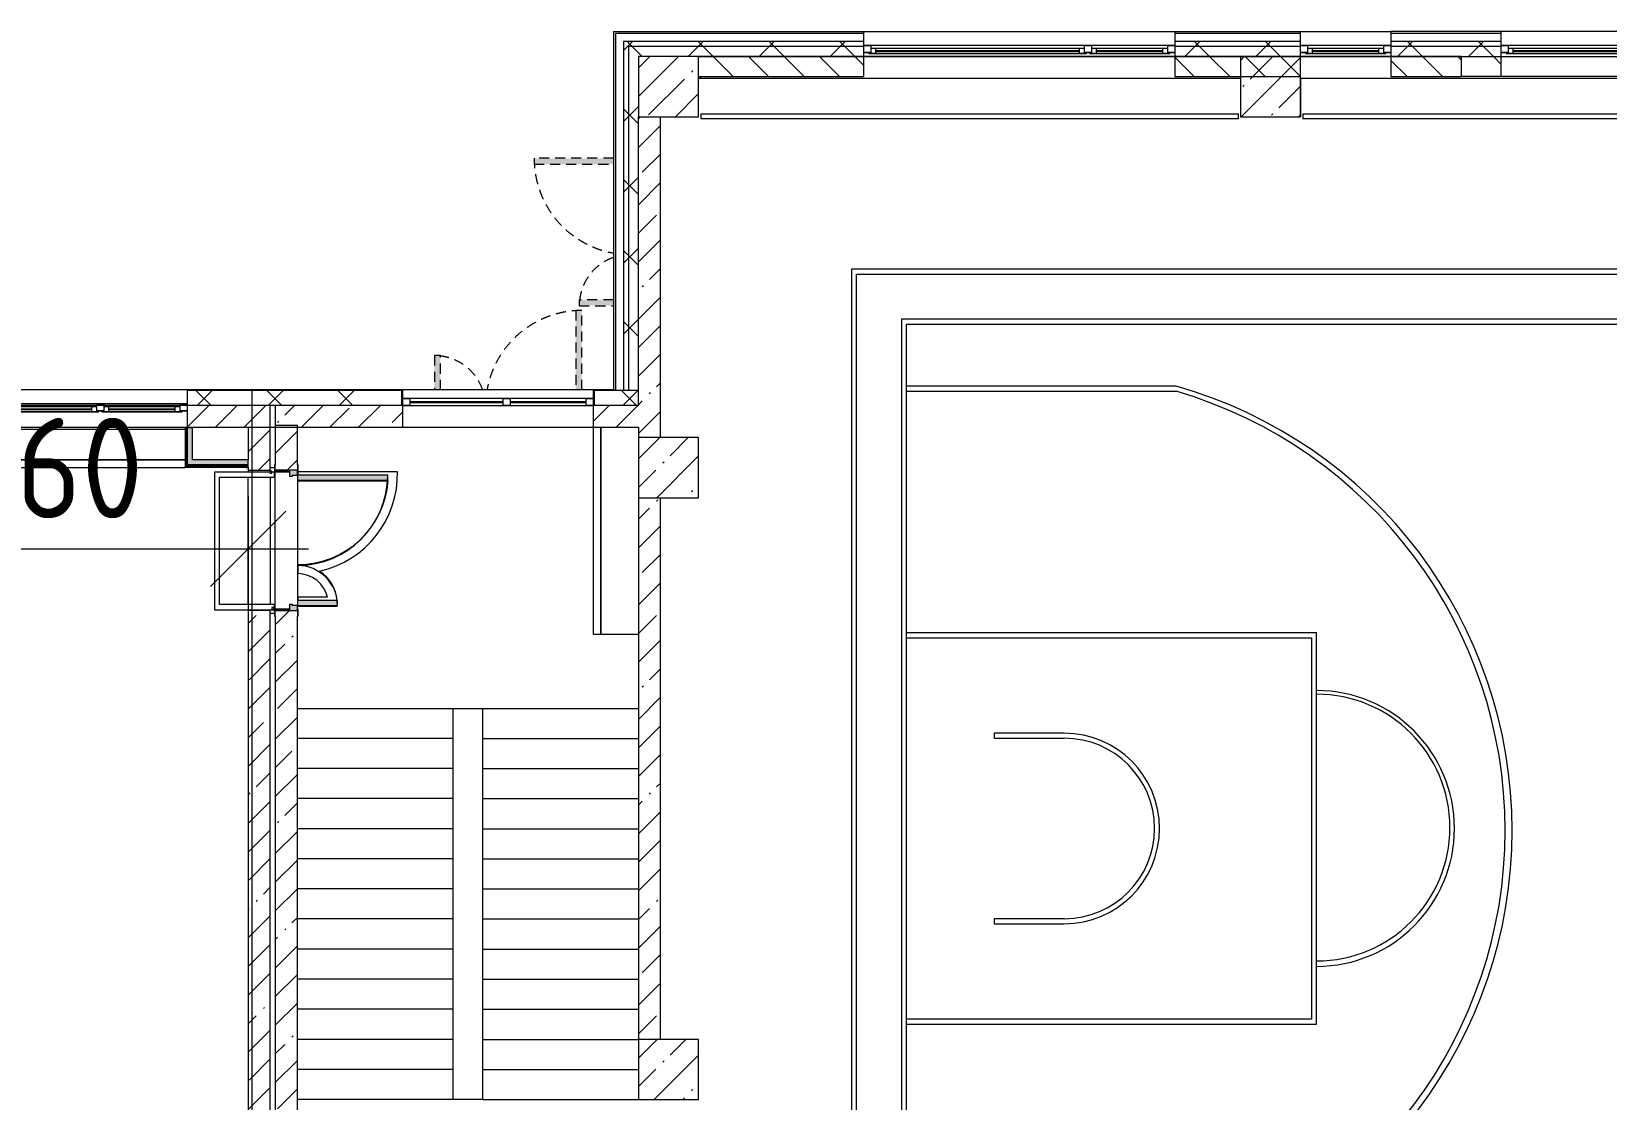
# Model space of a CAD drawing. Header units: millimetres. Extents: x 81609 to 272668, y -8553 to 29000.
# Drawn here: x 181767 to 197468, y 16700 to 27350 of the extents above; entities that cross this region are included whole.
import ezdxf

# ---------------------------------------------------------------- set-up
doc = ezdxf.new("R2010")
doc.units = ezdxf.units.MM
doc.linetypes.add('200_ШТРИХ__ш1_п0_6_', pattern=[160, 100, -60])
for name, color, linetype, lineweight in [('A-ANNO-DIMS', 7, 'Continuous', 9), ('A-ANNO-DIMS-500', 7, 'Continuous', 9), ('A-DETL-MBND-1', 7, '200_ШТРИХ__ш1_п0_6_', 9), ('A-GLAZ-3', 7, 'Continuous', 5), ('A-WALL', 7, 'Continuous', 9), ('A-WALL-2', 7, 'Continuous', 5), ('I-WALL-3', 7, 'Continuous', 5), ('S-COLS-1', 7, 'Continuous', 5), ('S-STRS-2', 7, 'Continuous', 5), ('Оси', 7, 'Continuous', 9)]:
    doc.layers.add(name, color=color, linetype=linetype, lineweight=lineweight)
for name, color, linetype, lineweight, true_color in [('A-DOOR-4', 7, 'Continuous', 5, 0xe2e2e2), ('A-DOOR-5', 7, 'Continuous', 5, 0xaaaaaa), ('A-DOOR-FRAM-2', 7, 'Continuous', 5, 0xe2e2e2), ('A-DOOR-FRAM-4', 7, 'Continuous', 5, 0xaaaaaa), ('A-FLOR-1', 7, 'Continuous', 5, 0xaaaaaa), ('I-WALL-2', 7, 'Continuous', 9, 0xe7e7e7)]:
    doc.layers.add(name, color=color, linetype=linetype, lineweight=lineweight, true_color=true_color)
doc.styles.add('ISOCPEUR_1', font='isocpeur.ttf', dxfattribs={"width": 0.9, "height": 1000})
doc.dimstyles.new('ISO-2_0_0_9К_Средний_округл2', dxfattribs={"dimscale": 304.8, "dimtxt": 995.981176, "dimasz": 2.46063, "dimexe": 1.968504, "dimexo": 0, "dimgap": 0, "dimtad": 1, "dimdec": 0, "dimrnd": 10, "dimzin": 0, "dimdsep": 46, "dimtxsty": 'ISOCPEUR_1', "dimblk1": 'OBLIQUE', "dimblk2": 'OBLIQUE', "dimsah": 1, "dimcen": 0.09, "dimdle": 1.968504, "dimazin": 0, "dimtfac": 1, "dimtdec": 4, "dimtix": 1, "dimtmove": 0, "dimatfit": 3, "dimfxl": 1, "dimtvp": 1, "dimtolj": 1, "dimtzin": 0, "dimarcsym": 2})
pattern_1 = [(45, (145658, 0), (-285.123, 285.123), []), (45, (145943.1, 0), (-285.123, 285.123), [504.031, -100.806, 16.764, -84.042])]
pattern_2 = [(45, (145658, 0), (-353.5534, 353.5534), []), (135, (145658, 0), (-353.5534, -353.5534), [])]
pattern_3 = [(45, (145658, 0), (-530.33, 530.33), []), (135, (145658, 0), (-530.33, -530.33), [])]

# ---------------------------------------------------------------- blocks, each defined once
blk = doc.blocks.new('BSC_Колонна _Прямоугольная - 600х600-V218-2_9_3_птичка')
at = {"layer": 'S-COLS-1'}
h = blk.add_hatch(dxfattribs=at)
h.set_pattern_fill('FP_82', color=256, style=0, pattern_type=2)
h.set_pattern_definition([(45, (-42460, -26800), (-285.123, 285.123), []), (45, (-42174.88, -26800), (-285.123, 285.123), [504.031, -100.806, 16.764, -84.042])])
h.paths.add_polyline_path([(-300, -300), (300, -300), (300, 300), (-300, 300)])
for p, q in [((300, 300), (-300, 300)), ((-300, 300), (-300, -300)), ((300, -300), (300, 300)), ((-300, -300), (300, -300))]:
    blk.add_line(p, q, dxfattribs=at)
blk = doc.blocks.new('BSC_Колонна _Прямоугольная - 600х600-V231-2_9_3_птичка')
at = {"layer": 'S-COLS-1'}
h = blk.add_hatch(dxfattribs=at)
h.set_pattern_fill('FP_92', color=256, style=0, pattern_type=2)
h.set_pattern_definition([(45, (-42460, -17000), (-285.123, 285.123), []), (45, (-42174.88, -17000), (-285.123, 285.123), [504.031, -100.806, 16.764, -84.042])])
h.paths.add_polyline_path([(-300, -300), (300, -300), (300, 300), (-300, 300)])
for p, q in [((300, 300), (-300, 300)), ((-300, 300), (-300, -300)), ((300, -300), (300, 300)), ((-300, -300), (300, -300))]:
    blk.add_line(p, q, dxfattribs=at)
blk = doc.blocks.new('BSC_Колонна _Прямоугольная - 600х600-V232-2_9_3_птичка')
at = {"layer": 'S-COLS-1'}
h = blk.add_hatch(dxfattribs=at)
h.set_pattern_fill('FP_93', color=256, style=0, pattern_type=2)
h.set_pattern_definition([(45, (-42460, -23000), (-285.123, 285.123), []), (45, (-42174.88, -23000), (-285.123, 285.123), [504.031, -100.806, 16.764, -84.042])])
h.paths.add_polyline_path([(-300, -300), (300, -300), (300, 300), (-300, 300), (-300, -210)])
for p, q in [((300, 300), (-300, 300)), ((-300, 300), (-300, -300)), ((300, -300), (300, 300)), ((-300, -300), (300, -300))]:
    blk.add_line(p, q, dxfattribs=at)
blk = doc.blocks.new('120_Окно_СКБ_2Ст - 120_Окно_СКБ_2Ст 3100х2500 _мал_створка слева_ 2-19089248-2_9_3_птичка')
at = {"layer": 'A-GLAZ-3'}
for p, q in [((-1550, -75), (-1550, -5)), ((-1550, -5), (-1480, -5)), ((1550, -5), (-1550, -5)), ((-1480, -75), (-1550, -75)), ((-1550, -75), (-1500, -75)), ((-1480, -75), (-1500, -75)), ((-1500, -75), (-1500, -85)), ((-1500, -85), (670, -85)), ((670, -85), (-1500, -85)), ((-1480, -5), (-1480, -75)), ((650, -35), (-1480, -35)), ((-1480, -35), (-1480, -75)), ((-1430, -85), (-1430, -35)), ((-1430, -55), (600, -55)), ((600, -65), (-1430, -65)), ((600, -85), (600, -35)), ((650, -75), (650, -5)), ((650, -5), (720, -5)), ((650, -75), (650, -35)), ((720, -75), (650, -75)), ((670, -75), (650, -75)), ((670, -75), (700, -75)), ((670, -85), (670, -75)), ((720, -75), (700, -75)), ((700, -75), (700, -85)), ((700, -85), (1500, -85)), ((1500, -85), (700, -85)), ((720, -5), (720, -75)), ((1480, -35), (720, -35)), ((720, -35), (720, -75)), ((770, -85), (770, -35)), ((770, -55), (1430, -55)), ((1430, -65), (770, -65)), ((1430, -85), (1430, -35)), ((1480, -75), (1480, -5)), ((1480, -5), (1550, -5)), ((1480, -75), (1480, -35)), ((1550, -75), (1480, -75)), ((1500, -75), (1480, -75)), ((1500, -75), (1550, -75)), ((1500, -85), (1500, -75)), ((1550, -5), (1550, -75))]:
    blk.add_line(p, q, dxfattribs=at)
blk = doc.blocks.new('120_Окно_СКБ_1Ст - 120_Окно_СКБ_1Ст 900х2500_h_-19906774-2_9_3_птичка')
at = {"layer": 'A-GLAZ-3'}
for p, q in [((-450, -75), (-450, -5)), ((-450, -5), (-380, -5)), ((450, -5), (-450, -5)), ((-380, -75), (-450, -75)), ((-450, -75), (-400, -75)), ((-380, -75), (-400, -75)), ((-400, -75), (-400, -85)), ((-400, -85), (400, -85)), ((400, -85), (-400, -85)), ((-380, -5), (-380, -75)), ((380, -35), (-380, -35)), ((-380, -35), (-380, -75)), ((-330, -85), (-330, -35)), ((-330, -55), (330, -55)), ((330, -65), (-330, -65)), ((330, -85), (330, -35)), ((380, -75), (380, -5)), ((380, -5), (450, -5)), ((380, -75), (380, -35)), ((450, -75), (380, -75)), ((400, -75), (380, -75)), ((400, -75), (450, -75)), ((400, -85), (400, -75)), ((450, -5), (450, -75))]:
    blk.add_line(p, q, dxfattribs=at)
blk = doc.blocks.new('120_Окно_СКБ_2Ст - 120_Окно_СКБ_2Ст 3100х2500 _мал_створка слева_ 2-22446355-2_9_3_птичка')
at = {"layer": 'A-GLAZ-3'}
for p, q in [((-1550, -127), (-1550, -57)), ((-1550, -57), (-1480, -57)), ((1550, -57), (-1550, -57)), ((-1480, -127), (-1550, -127)), ((-1550, -127), (-1500, -127)), ((-1480, -127), (-1500, -127)), ((-1500, -127), (-1500, -137)), ((-1500, -137), (670, -137)), ((670, -137), (-1500, -137)), ((-1480, -57), (-1480, -127)), ((650, -87), (-1480, -87)), ((-1480, -87), (-1480, -127)), ((-1430, -137), (-1430, -87)), ((-1430, -107), (600, -107)), ((600, -117), (-1430, -117)), ((600, -137), (600, -87)), ((650, -127), (650, -57)), ((650, -57), (720, -57)), ((650, -127), (650, -87)), ((720, -127), (650, -127)), ((670, -127), (650, -127)), ((670, -127), (700, -127)), ((670, -137), (670, -127)), ((720, -127), (700, -127)), ((700, -127), (700, -137)), ((700, -137), (1500, -137)), ((1500, -137), (700, -137)), ((720, -57), (720, -127)), ((1480, -87), (720, -87)), ((720, -87), (720, -127)), ((770, -137), (770, -87)), ((770, -107), (1430, -107)), ((1430, -117), (770, -117)), ((1430, -137), (1430, -87)), ((1480, -127), (1480, -57)), ((1480, -57), (1550, -57)), ((1480, -127), (1480, -87)), ((1550, -127), (1480, -127)), ((1500, -127), (1480, -127)), ((1500, -127), (1550, -127)), ((1500, -137), (1500, -127)), ((1550, -57), (1550, -127))]:
    blk.add_line(p, q, dxfattribs=at)
blk = doc.blocks.new('120_Окно_СКБ_2Ст - 120_Окно_СКБ_2Ст 1900х2400 глухое-23537524-2_9_3_птичка')
at = {"layer": 'A-GLAZ-3'}
for p, q in [((-950, 5), (-950, 75)), ((-950, 75), (-880, 75)), ((950, 75), (-950, 75)), ((-880, 5), (-950, 5)), ((-950, 5), (950, 5)), ((-880, 75), (-880, 5)), ((-120, 45), (-880, 45)), ((-120, 35), (-880, 35)), ((-120, 5), (-120, 75)), ((-120, 75), (-50, 75)), ((-50, 5), (-120, 5)), ((-50, 75), (-50, 5)), ((880, 45), (-50, 45)), ((880, 35), (-50, 35)), ((880, 5), (880, 75)), ((880, 75), (950, 75)), ((950, 5), (880, 5)), ((950, 75), (950, 5))]:
    blk.add_line(p, q, dxfattribs=at)
blk = doc.blocks.new('110_Дверь_СКБ_2Ст_Наружная - ДН-1_л__ Двухстворчатая 1350 х3200 _ЛК_ в свету с верхним остеклением 2-22448815-2_9_3_птичка')
at = {"layer": 'A-DETL-MBND-1'}
for points in [[(755, 79), (755, 869), (695, 869), (695, 79)], [(-655, 79), (-655, 419), (-715, 419), (-715, 79)]]:
    blk.add_hatch(color=256, dxfattribs=at).paths.add_polyline_path(points)
for p, q in [((755, 869), (695, 869)), ((695, 869), (695, 79)), ((755, 79), (755, 869)), ((-715, 419), (-715, 79)), ((-655, 419), (-715, 419)), ((-655, 79), (-655, 419))]:
    blk.add_line(p, q, dxfattribs=at)
for centre, radius, start, end in [((755, -91), 960, 90, 169.7202), ((-715, -91), 510, 19.6305, 90)]:
    blk.add_arc(centre, radius, start, end, dxfattribs=at)
blk = doc.blocks.new('110_Дверь_СКБ_2Ст - Д-1 Лестничная клетка EIS60-24280000-2_9_3_птичка')
at = {"layer": 'A-DOOR-4'}
for points in [[(-637.5, 1010), (-637.5, 110), (-587.5, 110), (-587.5, 1010)], [(612.5, 510), (612.5, 110), (662.5, 110), (662.5, 510)], [(712.5, 30), (697.5, 30), (697.5, -110), (712.5, -110)]]:
    blk.add_hatch(color=256, dxfattribs=at).paths.add_polyline_path(points)
h = blk.add_hatch(color=256, dxfattribs=at)
h.paths.add_polyline_path([(712.5, 110), (662.5, 110), (662.5, 60), (652.5, 60), (652.5, 30), (712.5, 30), (712.5, 39.7)])
h.paths.add_polyline_path([(-687.5, 110), (-687.5, 30), (-627.5, 30), (-627.5, 60), (-637.5, 60), (-637.5, 110)])
at = {"layer": 'A-DOOR-FRAM-2'}
for points in [[(-742.5, 118), (-742.5, 110), (-672.5, 110), (-672.5, 118)], [(-672.5, 30), (-687.5, 30), (-687.5, -110), (-672.5, -110)], [(697.5, 118), (697.5, 110), (767.5, 110), (767.5, 118)], [(-672.5, -110), (-742.5, -110), (-742.5, -118), (-672.5, -118)], [(697.5, -110), (697.5, -118), (767.5, -118), (767.5, -110)]]:
    blk.add_hatch(color=256, dxfattribs=at).paths.add_polyline_path(points)
at = {"layer": 'A-DOOR-5'}
for p, q in [((-637.5, 1010), (-637.5, 110)), ((-587.5, 1010), (-637.5, 1010)), ((-587.5, 110), (-587.5, 1010)), ((662.5, 510), (612.5, 510)), ((612.5, 510), (612.5, 110)), ((662.5, 110), (662.5, 510)), ((-637.5, 110), (-587.5, 110)), ((612.5, 110), (662.5, 110))]:
    blk.add_line(p, q, dxfattribs=at)
for centre, radius, start, end in [((-637.5, 110), 900, 0, 90), ((662.5, 110), 400, 90, 180)]:
    blk.add_arc(centre, radius, start, end, dxfattribs=at)
at = {"layer": 'A-DOOR-FRAM-4'}
for p, q in [((-672.5, 118), (-742.5, 118)), ((-742.5, 118), (-742.5, 110)), ((-742.5, 110), (-672.5, 110)), ((-637.5, 110), (-687.5, 110)), ((-687.5, 110), (-687.5, 30)), ((-687.5, 30), (-627.5, 30)), ((-672.5, 30), (-687.5, 30)), ((-687.5, 30), (-687.5, -110)), ((-672.5, 110), (-672.5, 118)), ((-672.5, -110), (-672.5, 30)), ((-637.5, 60), (-637.5, 110)), ((-627.5, 60), (-637.5, 60)), ((-627.5, 30), (-627.5, 60)), ((662.5, 60), (652.5, 60)), ((652.5, 60), (652.5, 30)), ((652.5, 30), (712.5, 30)), ((662.5, 110), (662.5, 60)), ((712.5, 110), (662.5, 110)), ((767.5, 118), (697.5, 118)), ((697.5, 118), (697.5, 110)), ((697.5, 110), (767.5, 110)), ((712.5, 30), (697.5, 30)), ((697.5, 30), (697.5, -110)), ((712.5, 30), (712.5, 110)), ((712.5, -110), (712.5, 30)), ((767.5, 110), (767.5, 118)), ((-672.5, -110), (-742.5, -110)), ((-742.5, -110), (-742.5, -118)), ((-742.5, -118), (-672.5, -118)), ((-687.5, -110), (-672.5, -110)), ((-672.5, -118), (-672.5, -110)), ((697.5, -110), (712.5, -110)), ((767.5, -110), (697.5, -110)), ((697.5, -110), (697.5, -118)), ((697.5, -118), (767.5, -118)), ((767.5, -118), (767.5, -110))]:
    blk.add_line(p, q, dxfattribs=at)
blk = doc.blocks.new('110_Дверь_СКБ_2Ст_Наружная - ДН-1_л__ Двухстворчатая 1350 х3200 _ЛК_ в свету с верхним остеклением EI30-23529464-2_9_3_птичка')
at = {"layer": 'A-DETL-MBND-1'}
for points in [[(695, 512), (695, 125), (755, 125), (755, 915), (695, 915)], [(-715, 125), (-655, 125), (-655, 465), (-715, 465)]]:
    blk.add_hatch(color=256, dxfattribs=at).paths.add_polyline_path(points)
for p, q in [((755, 915), (695, 915)), ((695, 915), (695, 125)), ((755, 125), (755, 915)), ((-715, 465), (-715, 125)), ((-655, 465), (-715, 465)), ((-655, 125), (-655, 465))]:
    blk.add_line(p, q, dxfattribs=at)
for centre, radius, start, end in [((755, -45), 960, 90, 169.737), ((-715, -45), 510, 19.5984, 90)]:
    blk.add_arc(centre, radius, start, end, dxfattribs=at)
blk = doc.blocks.new('Зашивка приборов отопления22 - Зашивка приборов отопления-33321747-2_9_3_птичка')
at = {"layer": 'A-WALL-2'}
for p, q in [((37288, 26888), (34188, 26888)), ((34188, 26567), (37268, 26567)), ((37268, 26567), (34188, 26567)), ((34188, 26492), (37268, 26492))]:
    blk.add_line(p, q, dxfattribs=at)
blk = doc.blocks.new('Зашивка приборов отопления28 - Зашивка приборов отопления-33322877-2_9_3_птичка')
at = {"layer": 'A-WALL-2'}
for p, q in [((75401, 486), (73341, 486)), ((73341, 486), (73341, 411)), ((73341, 411), (73341, 36)), ((75401, 411), (73341, 411)), ((73341, 411), (73341, 36)), ((73341, 411), (75401, 411))]:
    blk.add_line(p, q, dxfattribs=at)
blk = doc.blocks.new('DIMBLOCK47-2_9_3_птичка')
at = {"layer": 'A-ANNO-DIMS-500'}
for p, q in [((183928, 22721), (183928, 21591)), ((183928, 22191), (183928, 22721)), ((179268, 22600), (179268, 21591)), ((179268, 22191), (179268, 22600)), ((178668, 22191), (184528, 22191))]:
    blk.add_line(p, q, dxfattribs=at)
at = {"layer": 'A-ANNO-DIMS-500', "lineweight": 20}
for p, q in [((179268, 22191), (179643, 22566)), ((183928, 22191), (184303, 22566)), ((179268, 22191), (178893, 21816)), ((183928, 22191), (183553, 21816))]:
    blk.add_line(p, q, dxfattribs=at)
at = {"layer": 'A-ANNO-DIMS-500', "color": 0, "insert": (180286, 23497), "char_height": 1000, "width": 3148.83, "attachment_point": 1, "line_spacing_factor": 1.149209, "style": 'ISOCPEUR_1'}
blk.add_mtext('4660', dxfattribs=at)
blk = doc.blocks.new('_Oblique')
at = {"color": 0, "linetype": 'ByBlock', "lineweight": -2}
blk.add_line((-0.5, -0.5), (0.5, 0.5), dxfattribs=at)

msp = doc.modelspace()

# ---------------------------------------------------------------- hatches: boundary and pattern name
at = {"layer": 'A-WALL-2'}
h = msp.add_hatch(dxfattribs=at)
h.set_pattern_fill('FP_68', color=256, style=0, pattern_type=2)
h.set_pattern_definition(pattern_2)
h.paths.add_polyline_path([(230518, 27200), (230518, 27250), (226008, 27250), (226008, 27200), (229846.6, 27200)])
h.paths.add_polyline_path([(222426.5, 27200), (223508, 27200), (223508, 27250), (221998, 27250), (221998, 27200)])
h.paths.add_polyline_path([(209838, 27200), (210918, 27200), (210918, 27250), (209838, 27250)])
h.paths.add_polyline_path([(213151.3, 27200), (213618, 27200), (213615, 27250), (211818, 27250), (211818, 27200), (212223.7, 27200)])
h.paths.add_polyline_path([(214518, 27200), (219898, 27200), (219898, 27250), (214518, 27250)])
h.paths.add_polyline_path([(202021, 27200), (202818, 27200), (202818, 27250), (201567.9, 27250), (201567.9, 27200)])
h.paths.add_polyline_path([(200166, 27200), (200667.9, 27200), (200667.9, 27250), (199518.2, 27250), (199518.2, 27200)])
h.paths.add_polyline_path([(205518, 27200), (206698, 27200), (206698, 27250), (205518, 27250)])
h.paths.add_polyline_path([(195528.4, 27200), (196418.2, 27200), (196418.2, 27250), (195318.3, 27250), (195318.3, 27200)])
h.paths.add_polyline_path([(194418.3, 27200), (194418.3, 27250), (193165, 27250), (193165, 27200), (193673.3, 27200)])
h.paths.add_polyline_path([(190065, 27200), (190065, 27250), (187668, 27250), (187668, 27200), (189035.7, 27200)])
h = msp.add_hatch(dxfattribs=at)
h.set_pattern_fill('FP_68', color=256, style=0, pattern_type=2)
h.set_pattern_definition(pattern_2)
h.paths.add_polyline_path([(187718, 23770), (187718, 27200), (187668, 27200), (187668, 23770)])
h = msp.add_hatch(dxfattribs=at)
h.set_pattern_fill('FP_68', color=256, style=0, pattern_type=2)
h.set_pattern_definition(pattern_2)
h.paths.add_polyline_path([(229858, 27100), (230518, 27100), (230518, 27200), (226008, 27200), (226008, 27100), (229846.6, 27100)])
h.paths.add_polyline_path([(212223.7, 27100), (213618, 27100), (213615, 27200), (211818, 27200), (211818, 27100)])
h.paths.add_polyline_path([(210918, 27100), (210918, 27200), (209838, 27200), (209838, 27100), (210613.2, 27100)])
h.paths.add_polyline_path([(223508, 27100), (223508, 27200), (221998, 27200), (221998, 27100), (223354, 27100)])
h.paths.add_polyline_path([(214518, 27100), (219898, 27100), (219898, 27200), (214518, 27200)])
h.paths.add_polyline_path([(206658.6, 27100), (206698, 27100), (206698, 27200), (205518, 27200), (205518, 27100), (206413.2, 27100)])
h.paths.add_polyline_path([(199518.2, 27100), (200667.9, 27100), (200667.9, 27200), (199518.2, 27200)])
h.paths.add_polyline_path([(202484.8, 27100), (202818, 27100), (202818, 27200), (201567.9, 27200), (201567.9, 27100), (202021, 27100)])
h.paths.add_polyline_path([(194418.3, 27100), (194418.3, 27200), (193165, 27200), (193165, 27100), (193673.3, 27100)])
h.paths.add_polyline_path([(190065, 27100), (190065, 27200), (187718, 27200), (187718, 27100), (189035.7, 27100)])
h.paths.add_polyline_path([(195318.3, 27100), (196418.2, 27100), (196418.2, 27200), (195318.3, 27200)])
h = msp.add_hatch(dxfattribs=at)
h.set_pattern_fill('FP_68', color=256, style=0, pattern_type=2)
h.set_pattern_definition(pattern_2)
h.paths.add_polyline_path([(187818, 23770), (187818, 27100), (187718, 27100), (187718, 23770)])
h = msp.add_hatch(dxfattribs=at)
h.set_pattern_fill('FP_78', color=256, style=0, pattern_type=2)
h.set_pattern_definition([(135, (145657.99, 0), (-176.7767, -176.7767), [])])
h.paths.add_polyline_path([(195528.4, 26900), (196022.8, 26900), (196022.8, 27100), (195318.3, 27100), (195318.3, 26900)])
h.paths.add_polyline_path([(189035.7, 26900), (190065, 26900), (190065, 27100), (188418, 27100), (188418, 26900)])
h.paths.add_polyline_path([(193165, 26900), (194418.3, 26900), (194418.3, 27100), (193165, 27100)])
h = msp.add_hatch(dxfattribs=at)
h.set_pattern_fill('FP_68', color=256, style=0, pattern_type=2)
h.set_pattern_definition(pattern_2)
h.paths.add_polyline_path([(187644.4, 23620), (187818, 23620), (187818, 23770), (187376, 23770), (187376, 23620)])
h.paths.add_polyline_path([(180218, 23620), (180218, 23770), (179498, 23770), (179498, 23620), (179760.5, 23620)])
h.paths.add_polyline_path([(183318, 23620), (185460, 23620), (185460, 23770), (183318, 23770)])
at = {"layer": 'I-WALL-2'}
for points in [[(183323, 23029), (183373, 23029), (183373, 23399), (183323, 23399), (183323, 23368.5)], [(183373, 23029), (183928, 23029), (183928, 23079), (183373, 23079)]]:
    msp.add_hatch(color=256, dxfattribs=at).paths.add_polyline_path(points)
at = {"layer": 'I-WALL-3'}
h = msp.add_hatch(dxfattribs=at)
h.set_pattern_fill('FP_79', color=256, style=0, pattern_type=2)
h.set_pattern_definition([(135, (145658, 0), (-353.5534, -353.5534), [])])
h.paths.add_polyline_path([(227064.1, 26900), (229858, 26900), (229858, 27100), (226808, 27100), (226808, 26900)])
h.paths.add_polyline_path([(226308, 26900), (226308, 27100), (226008, 27100), (226008, 26900), (226136.5, 26900)])
h.paths.add_polyline_path([(215933.8, 26900), (215968, 26900), (215968, 27100), (214518, 27100), (214518, 26900), (215006.3, 26900)])
h.paths.add_polyline_path([(216861.3, 26900), (219198, 26900), (219198, 27100), (216468, 27100), (216468, 26900)])
h.paths.add_polyline_path([(212418, 26900), (213618, 26900), (213615, 27100), (212418, 27100)])
h.paths.add_polyline_path([(221998, 26900), (222408, 26900), (222408, 27100), (221998, 27100)])
h.paths.add_polyline_path([(223508, 26900), (223508, 27100), (222908, 27100), (222908, 26900), (223354, 26900)])
h.paths.add_polyline_path([(219898, 26900), (219898, 27100), (219698, 27100), (219698, 26900)])
h.paths.add_polyline_path([(201567.9, 26900), (202818, 26900), (202818, 27100), (201567.9, 27100)])
h.paths.add_polyline_path([(205518, 26900), (206718, 26900), (206718, 27100), (205518, 27100)])
h.paths.add_polyline_path([(200166, 26900), (200667.9, 26900), (200667.9, 27100), (199518.2, 27100), (199518.2, 26900)])
h.paths.add_polyline_path([(210122.8, 26900), (210918, 26900), (210918, 27100), (209818, 27100), (209818, 26900)])
h.paths.add_polyline_path([(196022.8, 26900), (196418.2, 26900), (196418.2, 27100), (196022.8, 27100)])
h = msp.add_hatch(dxfattribs=at)
h.set_pattern_fill('FP_76', color=256, style=0, pattern_type=2)
h.set_pattern_definition(pattern_1)
h.paths.add_polyline_path([(188038, 23300), (188038, 26500), (187818, 26500), (187818, 23300)])
h = msp.add_hatch(dxfattribs=at)
h.set_pattern_fill('FP_76', color=256, style=0, pattern_type=2)
h.set_pattern_definition(pattern_1)
h.paths.add_polyline_path([(183470.6, 23400), (184148, 23400), (184148, 23620), (183318, 23620), (183318, 23400)])
h.paths.add_polyline_path([(179268, 23400), (180218, 23400), (180218, 23620), (179268, 23620)])
h = msp.add_hatch(dxfattribs=at)
h.set_pattern_fill('FP_76', color=256, style=0, pattern_type=2)
h.set_pattern_definition(pattern_1)
h.paths.add_polyline_path([(187818, 23400), (187818, 23620), (187368, 23620), (187368, 23400), (187644.4, 23400)])
h.paths.add_polyline_path([(185325.6, 23400), (185468, 23400), (185463, 23620), (184198, 23620), (184198, 23400), (184398.1, 23400)])
h = msp.add_hatch(dxfattribs=at)
h.set_pattern_fill('FP_76', color=256, style=0, pattern_type=2)
h.set_pattern_definition(pattern_1)
h.paths.add_polyline_path([(183928, 11200), (184148, 11200), (184148, 12125), (183928, 12125), (183928, 11221)])
h.paths.add_polyline_path([(184148, 13525), (184148, 21575), (183928, 21575), (183928, 13525)])
h.paths.add_polyline_path([(184148, 22975), (184148, 23400), (183928, 23400), (183928, 22975)])
h = msp.add_hatch(dxfattribs=at)
h.set_pattern_fill('FP_76', color=256, style=0, pattern_type=2)
h.set_pattern_definition(pattern_1)
h.paths.add_polyline_path([(184398.1, 10450), (184418, 10450), (184418, 12125), (184198, 12125), (184198, 10450)])
h.paths.add_polyline_path([(184198, 13525), (184418, 13525), (184418, 21575), (184198, 21575), (184198, 13534.8)])
h.paths.add_polyline_path([(184418, 22975), (184418, 23420.3), (184198, 23420.3), (184198, 22975), (184398.1, 22975)])
h = msp.add_hatch(dxfattribs=at)
h.set_pattern_fill('FP_162', color=256, style=0, pattern_type=2)
h.set_pattern_definition(pattern_3)
h.paths.add_polyline_path([(183310.5, 23004), (183928, 23004), (183928, 23016.5), (183310.5, 23016.5)])
h = msp.add_hatch(dxfattribs=at)
h.set_pattern_fill('FP_162', color=256, style=0, pattern_type=2)
h.set_pattern_definition(pattern_3)
h.paths.add_polyline_path([(183470.6, 23016.5), (183928, 23016.5), (183928, 23029), (183323, 23029), (183323, 23016.5), (183373, 23016.5)])
h = msp.add_hatch(dxfattribs=at)
h.set_pattern_fill('FP_76', color=256, style=0, pattern_type=2)
h.set_pattern_definition(pattern_1)
h.paths.add_polyline_path([(188038, 17300), (188038, 22700), (187818, 22700), (187818, 17300)])
at = {"layer": 'S-COLS-1'}
h = msp.add_hatch(dxfattribs=at)
h.set_pattern_fill('FP_76', color=256, style=0, pattern_type=2)
h.set_pattern_definition(pattern_1)
h.paths.add_polyline_path([(194418, 26500), (194418, 27100), (193818, 27100), (193818, 26500)])

# ---------------------------------------------------------------- linework, layer by layer
at = {"layer": 'A-DETL-MBND-1'}
msp.add_line((184198, 23619.7), (184148, 23619.7), dxfattribs=at)
at = {"layer": 'A-FLOR-1'}
for p, q in [((188438, 26880), (188418, 26880)), ((194418.3, 26880), (194418.3, 26500)), ((210298, 24981.3), (189941.6, 24981.3)), ((189941.6, 24981.3), (189941.6, 13824.4)), ((189991.6, 13874.4), (189991.6, 24931.3)), ((189991.6, 24931.3), (210248, 24931.3)), ((209798, 24481.3), (190441.6, 24481.3)), ((190441.6, 24481.3), (190441.6, 14324.4)), ((190491.6, 14374.4), (190491.6, 24431.3)), ((190491.6, 24431.3), (200094.8, 24431.3)), ((193177.7, 23812.8), (190488, 23812.8)), ((190488, 23812.8), (190488, 23762.8)), ((190488, 23762.8), (193177.7, 23762.8)), ((184198, 23400), (184148, 23400)), ((183298, 23380), (180218, 23380)), ((180218, 23079), (183298, 23079)), ((183908, 23003), (183298, 23003)), ((184143, 22954.3), (183591.3, 22954.3)), ((183591.3, 22954.3), (183591.3, 21584.5)), ((183908, 23000), (183908, 23003)), ((183928, 23000), (183908, 23000)), ((184190, 23000), (184148, 23000)), ((184191.3, 22954.3), (184163, 22954.3)), ((184191.3, 22904.3), (184191.3, 22954.3)), ((185416.2, 22959.2), (184421.4, 22959.2)), ((184421.4, 22959.2), (184421.4, 22925)), ((183641.3, 21634.5), (183641.3, 22904.3)), ((183641.3, 22904.3), (184191.3, 22904.3)), ((184421.4, 22869.2), (185323.7, 22869.2)), ((184421.4, 22034.2), (184421.4, 21944.2)), ((184718.5, 21708.1), (184421.4, 21708.1)), ((184421.4, 21708.1), (184421.4, 21675)), ((183591.3, 21584.5), (184190, 21584.5)), ((184191.3, 21634.5), (183641.3, 21634.5)), ((184147.3, 21550), (184190, 21550)), ((184191.3, 21590), (184191.3, 21634.5)), ((184421.4, 21625), (184421.4, 21618.1)), ((184421.4, 21618.1), (184815.8, 21618.1)), ((194577.7, 21352.8), (190488, 21352.8)), ((190488, 21352.8), (190488, 21302.8)), ((194577.7, 17452.8), (194577.7, 21352.8)), ((190488, 21302.8), (194527.7, 21302.8)), ((194527.7, 21302.8), (194527.7, 17502.8)), ((191363, 20352.8), (191363, 20302.8)), ((192063, 20352.8), (191363, 20352.8)), ((191363, 20302.8), (192063, 20302.8)), ((192063, 18502.8), (191363, 18502.8)), ((191363, 18502.8), (191363, 18452.8)), ((191363, 18452.8), (192063, 18452.8)), ((194527.7, 17502.8), (190488, 17502.8)), ((190488, 17502.8), (190488, 17452.8)), ((190488, 17452.8), (194577.7, 17452.8))]:
    msp.add_line(p, q, dxfattribs=at)
for centre, radius, start, end in [((191923, 19382.8), 4604.2, 285.81331, 74.18669), ((191893.5, 19382.8), 4564.4, 286.34112, 73.65888), ((184421.4, 22939.2), 995, 282.67054, 1.1511), ((184421.4, 22939.2), 905, 270, 355.56313), ((184421.4, 21639.2), 305, 13.0427, 90), ((184421.4, 21639.2), 395, 5.20117, 56.45952), ((184421.4, 21639.2), 395, 356.92799, 357.93552), ((194577.7, 19402.8), 1375, 270, 90), ((194577.7, 19411.7), 1330, 270, 90), ((192063, 19402.8), 950, 270, 90), ((192063, 19402.8), 900, 270, 90)]:
    msp.add_arc(centre, radius, start, end, dxfattribs=at)
at = {"layer": 'A-WALL'}
for p, q in [((187588, 27330), (187588, 23770)), ((190065, 27330), (187588, 27330)), ((194418.3, 27330), (193165, 27330)), ((196418.2, 27330), (195318.3, 27330)), ((187668, 27250), (187668, 23770)), ((190065, 27250), (187668, 27250)), ((187718, 27200), (187718, 23770)), ((190065, 27200), (187718, 27200)), ((194418.3, 27250), (193165, 27250)), ((194418.3, 27200), (193165, 27200)), ((196418.2, 27250), (195318.3, 27250)), ((196418.2, 27200), (195318.3, 27200)), ((190065, 27100), (188418, 27100)), ((188418, 27100), (190065, 27100)), ((194418.3, 27100), (193165, 27100)), ((193165, 27100), (194418.3, 27100)), ((196022.8, 27100), (195318.3, 27100)), ((195318.3, 27100), (196418.2, 27100)), ((196022.8, 26900), (196022.8, 27100)), ((185463, 23773), (183318, 23773)), ((185460, 23770), (183318, 23770)), ((185460, 23620), (185460, 23770)), ((185463, 23620), (185463, 23773)), ((187373, 23773), (187373, 23620)), ((187588, 23773), (187373, 23773)), ((187376, 23770), (187376, 23620)), ((187818, 23770), (187376, 23770)), ((187568, 23778), (187588, 23778)), ((184148, 23620), (183318, 23620)), ((185468, 23620), (184198, 23620)), ((187818, 23620), (187368, 23620)), ((183310.5, 23016.5), (183310.5, 23399)), ((183323, 23029), (183323, 23399)), ((183928, 23016.5), (183310.5, 23016.5)), ((183928, 23029), (183323, 23029)), ((183928, 23004), (183928, 23079))]:
    msp.add_line(p, q, dxfattribs=at)
at = {"layer": 'A-WALL-2'}
for p, q in [((187568, 27350), (187568, 23778)), ((187568, 27350), (195318.3, 27350)), ((190065, 27100), (190065, 27350)), ((193165, 27350), (193165, 27100)), ((194418.3, 27100), (194418.3, 27350)), ((195318.3, 27350), (195318.3, 27100)), ((238968, 27350), (195318.3, 27350)), ((196418.2, 27100), (196418.2, 27350)), ((190065, 26900), (190065, 27100)), ((193165, 27100), (190065, 27100)), ((193165, 27100), (193165, 26900)), ((194418.3, 26900), (194418.3, 27100)), ((195318.3, 27100), (194418.3, 27100)), ((195318.3, 27100), (195318.3, 26900)), ((188418, 26900), (190065, 26900)), ((193165, 26900), (194418.3, 26900)), ((195318.3, 26900), (196022.8, 26900)), ((187818, 23620), (187818, 26500)), ((187568, 23778), (179518, 23778)), ((183318, 23778), (183318, 23620)), ((185468, 23620), (185468, 23778)), ((187368, 23778), (187368, 23620)), ((184198, 23620), (179498, 23620)), ((184143, 22965), (184143, 22945)), ((184163, 22965), (184143, 22965)), ((184143, 22945), (184163, 22945)), ((184163, 22945), (184163, 22965)), ((184183, 21605), (184163, 21605)), ((184163, 21605), (184163, 21585)), ((184163, 21585), (184183, 21585)), ((184183, 21585), (184183, 21605))]:
    msp.add_line(p, q, dxfattribs=at)
at = {"layer": 'I-WALL-3'}
for p, q in [((190065, 27100), (193165, 27100)), ((194418.3, 27100), (195318.3, 27100)), ((196418.2, 26900), (196418.2, 27100)), ((196418.2, 27100), (199518.2, 27100)), ((188438, 26900), (188438, 26880)), ((193818, 26880), (188438, 26880)), ((199818, 26880), (194418, 26880)), ((211818, 26900), (196022.8, 26900)), ((188038, 23300), (188038, 26500)), ((188439, 26530), (193798, 26530)), ((188439, 26530), (188439, 26480)), ((193798, 26480), (188439, 26480)), ((193798, 26480), (193798, 26530)), ((194439.3, 26529), (199797, 26529)), ((194439.3, 26529), (194439.3, 26479)), ((199797, 26479), (194439.3, 26479)), ((183318, 23620), (183318, 23400)), ((184148, 22965), (184148, 23620)), ((184198, 23620), (184198, 23030)), ((185468, 23400), (185468, 23620)), ((187368, 23620), (187368, 23400)), ((184148, 23400), (179268, 23400)), ((183298, 23399), (183298, 23004)), ((183373, 23399), (183298, 23399)), ((183373, 23079), (183373, 23399)), ((183928, 23400), (183928, 23079)), ((184418, 23420.3), (184198, 23420.3)), ((187818, 23400), (184198, 23400)), ((184418, 23030), (184418, 23420.3)), ((187818, 23400), (187818, 23300)), ((183298, 23004), (183928, 23004)), ((183928, 23079), (183373, 23079)), ((183928, 23004), (183928, 22954.3)), ((183928, 22975), (184148, 22975)), ((184198, 21590), (184198, 22960)), ((183928, 21634.5), (183928, 22904.3)), ((184148, 22904.3), (184148, 21634.5)), ((184418, 22875), (184418, 21675)), ((187818, 22700), (187818, 17300)), ((188038, 17300), (188038, 22700)), ((183928, 21584.5), (183928, 13518)), ((184148, 21575), (183928, 21575)), ((184148, 11200), (184148, 21584.5)), ((184198, 21520), (184198, 13580)), ((184418, 15200), (184418, 21520))]:
    msp.add_line(p, q, dxfattribs=at)
at = {"layer": 'S-COLS-1'}
for p, q in [((194418, 27100), (193818, 27100)), ((193818, 27100), (193818, 26500)), ((194418, 26500), (194418, 27100)), ((193818, 26500), (194418, 26500))]:
    msp.add_line(p, q, dxfattribs=at)
at = {"layer": 'S-STRS-2'}
for p, q in [((184418, 22875), (184418, 21675)), ((184418, 20600), (186268, 20600)), ((185968, 20600), (185968, 20300)), ((186268, 20600), (187818, 20600)), ((186268, 20300), (186268, 20600)), ((186268, 20600), (187818, 20600)), ((185968, 20300), (184418, 20300)), ((185968, 20300), (184418, 20300)), ((185968, 20300), (185968, 20000)), ((186268, 20000), (186268, 20300)), ((186268, 20300), (187818, 20300)), ((186268, 20300), (187818, 20300)), ((185968, 20000), (184418, 20000)), ((185968, 20000), (184418, 20000)), ((185968, 20000), (185968, 19700)), ((186268, 19700), (186268, 20000)), ((186268, 20000), (187818, 20000)), ((186268, 20000), (187818, 20000)), ((185968, 19700), (184418, 19700)), ((185968, 19700), (184418, 19700)), ((185968, 19700), (185968, 19400)), ((186268, 19400), (186268, 19700)), ((186268, 19700), (187818, 19700)), ((186268, 19700), (187818, 19700)), ((185968, 19400), (184418, 19400)), ((185968, 19400), (184418, 19400)), ((185968, 19400), (185968, 19100)), ((186268, 19100), (186268, 19400)), ((186268, 19400), (187818, 19400)), ((186268, 19400), (187818, 19400)), ((185968, 19100), (184418, 19100)), ((185968, 19100), (184418, 19100)), ((185968, 19100), (185968, 18800)), ((186268, 18800), (186268, 19100)), ((186268, 19100), (187818, 19100)), ((186268, 19100), (187818, 19100)), ((185968, 18800), (184418, 18800)), ((185968, 18800), (184418, 18800)), ((185968, 18800), (185968, 18500)), ((186268, 18500), (186268, 18800)), ((186268, 18800), (187818, 18800)), ((186268, 18800), (187818, 18800)), ((185968, 18500), (184418, 18500)), ((185968, 18500), (184418, 18500)), ((185968, 18500), (185968, 18200)), ((186268, 18200), (186268, 18500)), ((186268, 18500), (187818, 18500)), ((186268, 18500), (187818, 18500)), ((185968, 18200), (184418, 18200)), ((185968, 18200), (184418, 18200)), ((185968, 18200), (185968, 17900)), ((186268, 17900), (186268, 18200)), ((186268, 18200), (187818, 18200)), ((186268, 18200), (187818, 18200)), ((185968, 17900), (184418, 17900)), ((185968, 17900), (184418, 17900)), ((185968, 17900), (185968, 17600)), ((186268, 17600), (186268, 17900)), ((186268, 17900), (187818, 17900)), ((186268, 17900), (187818, 17900)), ((185968, 17600), (184418, 17600)), ((185968, 17600), (184418, 17600)), ((185968, 17600), (185968, 17300)), ((186268, 17300), (186268, 17600)), ((186268, 17600), (187818, 17600)), ((186268, 17600), (187818, 17600)), ((185968, 17300), (184418, 17300)), ((185968, 17300), (184418, 17300)), ((185968, 17300), (185968, 17000)), ((186268, 17000), (186268, 17300)), ((186268, 17300), (187818, 17300)), ((186268, 17300), (187818, 17300)), ((185968, 17000), (184418, 17000)), ((185968, 17000), (184418, 17000)), ((185968, 17000), (185968, 16700)), ((186268, 16700), (186268, 17000)), ((186268, 17000), (187818, 17000)), ((186268, 17000), (187818, 17000)), ((185968, 16700), (184418, 16700)), ((185968, 16700), (184418, 16700)), ((186268, 16700), (185968, 16700)), ((186268, 16700), (187818, 16700)), ((186268, 16700), (187818, 16700))]:
    msp.add_line(p, q, dxfattribs=at)
at = {"layer": 'Оси'}
msp.add_line((183968, 11277.7), (183968, 23777.7), dxfattribs=at)

# ---------------------------------------------------------------- block references
at = {"layer": 'A-DETL-MBND-1', "rotation": 89.9999999999999}
msp.add_blockref('110_Дверь_СКБ_2Ст_Наружная - ДН-1_л__ Двухстворчатая 1350 х3200 _ЛК_ в свету с верхним остеклением EI30-23529464-2_9_3_птичка', (187693, 25330.5), dxfattribs=at)
at = {"layer": 'A-DETL-MBND-1'}
msp.add_blockref('110_Дверь_СКБ_2Ст_Наружная - ДН-1_л__ Двухстворчатая 1350 х3200 _ЛК_ в свету с верхним остеклением 2-22448815-2_9_3_птичка', (186498.5, 23698.7), dxfattribs=at)
at = {"layer": 'A-DOOR-5', "rotation": 269.9999999999999}
msp.add_blockref('110_Дверь_СКБ_2Ст - Д-1 Лестничная клетка EIS60-24280000-2_9_3_птичка', (184308, 22287.5), dxfattribs=at)
at = {"layer": 'A-GLAZ-3'}
for name, p in [('120_Окно_СКБ_2Ст - 120_Окно_СКБ_2Ст 3100х2500 _мал_створка слева_ 2-19089248-2_9_3_птичка', (191615, 27215)), ('120_Окно_СКБ_1Ст - 120_Окно_СКБ_1Ст 900х2500_h_-19906774-2_9_3_птичка', (194868.3, 27215)), ('120_Окно_СКБ_2Ст - 120_Окно_СКБ_2Ст 3100х2500 _мал_створка слева_ 2-19089248-2_9_3_птичка', (197968.2, 27215)), ('120_Окно_СКБ_2Ст - 120_Окно_СКБ_2Ст 3100х2500 _мал_створка слева_ 2-22446355-2_9_3_птичка', (181768, 23695))]:
    msp.add_blockref(name, p, dxfattribs=at)
at = {"layer": 'A-GLAZ-3', "rotation": 180}
msp.add_blockref('120_Окно_СКБ_2Ст - 120_Окно_СКБ_2Ст 1900х2400 глухое-23537524-2_9_3_птичка', (186418, 23695), dxfattribs=at)
at = {"layer": 'A-WALL-2'}
msp.add_blockref('Зашивка приборов отопления22 - Зашивка приборов отопления-33321747-2_9_3_птичка', (146030.2, -3488.4), dxfattribs=at)
at = {"layer": 'A-WALL-2', "rotation": 89.9999999999998}
msp.add_blockref('Зашивка приборов отопления28 - Зашивка приборов отопления-33322877-2_9_3_птичка', (187853.9, -52001), dxfattribs=at)
at = {"layer": 'S-COLS-1'}
for name, p in [('BSC_Колонна _Прямоугольная - 600х600-V218-2_9_3_птичка', (188118, 26800)), ('BSC_Колонна _Прямоугольная - 600х600-V232-2_9_3_птичка', (188118, 23000)), ('BSC_Колонна _Прямоугольная - 600х600-V231-2_9_3_птичка', (188118, 17000))]:
    msp.add_blockref(name, p, dxfattribs=at)

# ---------------------------------------------------------------- dimensions: what is measured, and where the dimension line sits
at = {"layer": 'A-ANNO-DIMS'}
dim = msp.add_linear_dim(base=(183928, 22191), p1=(179268, 22600), p2=(183928, 22721.3), dimstyle='ISO-2_0_0_9К_Средний_округл2', override={"dimpost": '<>', "dimfxl": 4661.578965}, dxfattribs=at)
dim.commit()
dim.dimension.update_dxf_attribs({"geometry": 'DIMBLOCK47-2_9_3_птичка', "text_midpoint": (181598, 22691)})

doc.saveas('drawing.dxf')
